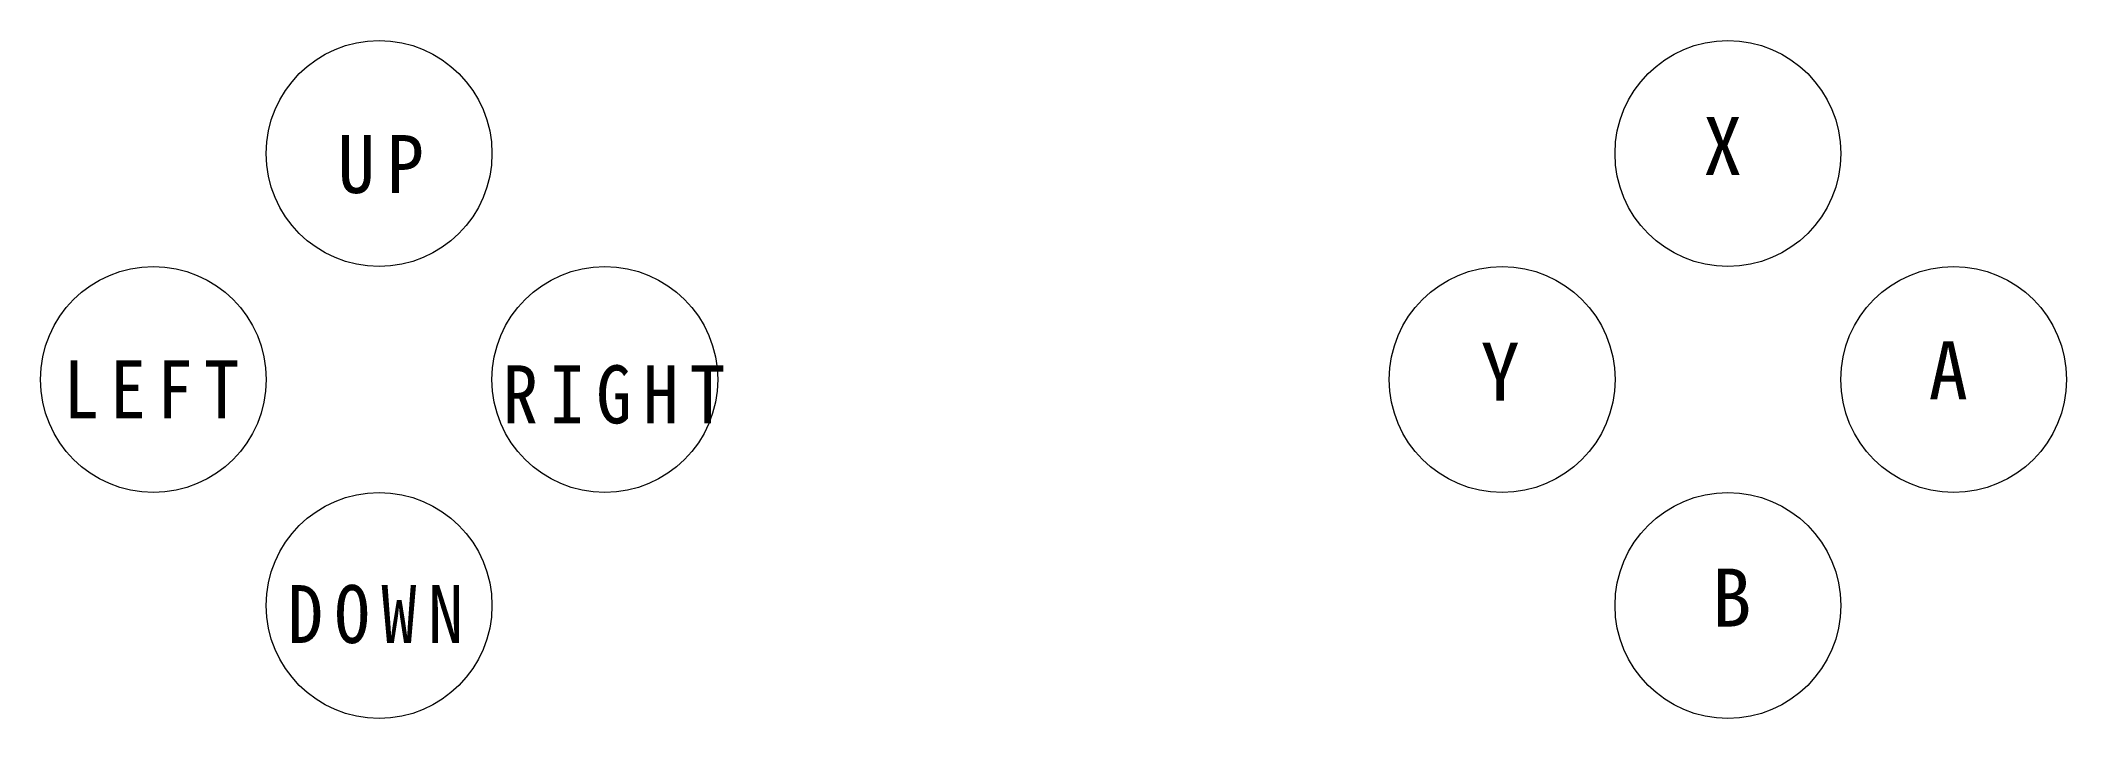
# Model space of a CAD drawing. Units: millimetres on the paper. Extents: x -133 to 47, y -24 to 36.
import ezdxf
from ezdxf.enums import TextEntityAlignment as Align

# ---------------------------------------------------------------- set-up
doc = ezdxf.new("R2010")
doc.units = ezdxf.units.MM
doc.layers.add('0-0', color=7, linetype='Continuous', lineweight=18)
doc.styles.add('ＭＳ ゴシック', font='')
doc.styles.get('ＭＳ ゴシック').set_extended_font_data('MS Gothic')

msp = doc.modelspace()

# ---------------------------------------------------------------- linework, layer by layer
at = {"layer": '0-0'}
for centre in [(-102.697, 26.447), (16.809, 26.447), (-122.697, 6.447), (-82.697, 6.447), (-3.191, 6.447), (36.809, 6.447), (-102.697, -13.553), (16.809, -13.553)]:
    msp.add_circle(centre, 10, dxfattribs=at)

# ---------------------------------------------------------------- texts
at = {"layer": '0-0', "color": 2, "style": 'ＭＳ ゴシック'}
for s, p in [('X', (14.604, 23.005)), ('Y', (-5.113, 3.021)), ('A', (34.589, 3.155)), ('B', (15.409, -16.964))]:
    msp.add_text(s, height=5.132, dxfattribs=at).set_placement(p, align=Align.BOTTOM_LEFT)
at = {"layer": '0-0', "color": 2, "char_height": 5.132, "attachment_point": 7, "style": 'ＭＳ ゴシック'}
for s, insert in [('\\T1.31;\\W0.95;UP', (-106.379, 22.871)), ('\\T1.32;\\W0.9;LEFT', (-130.656, 3.021)), ('\\T1.32;\\W0.9;RIGHT', (-91.759, 2.484)), ('\\T1.32;\\W0.9;DOWN', (-110.805, -16.964))]:
    msp.add_mtext(s, dxfattribs=dict(at, insert=insert))

doc.saveas('drawing.dxf')
